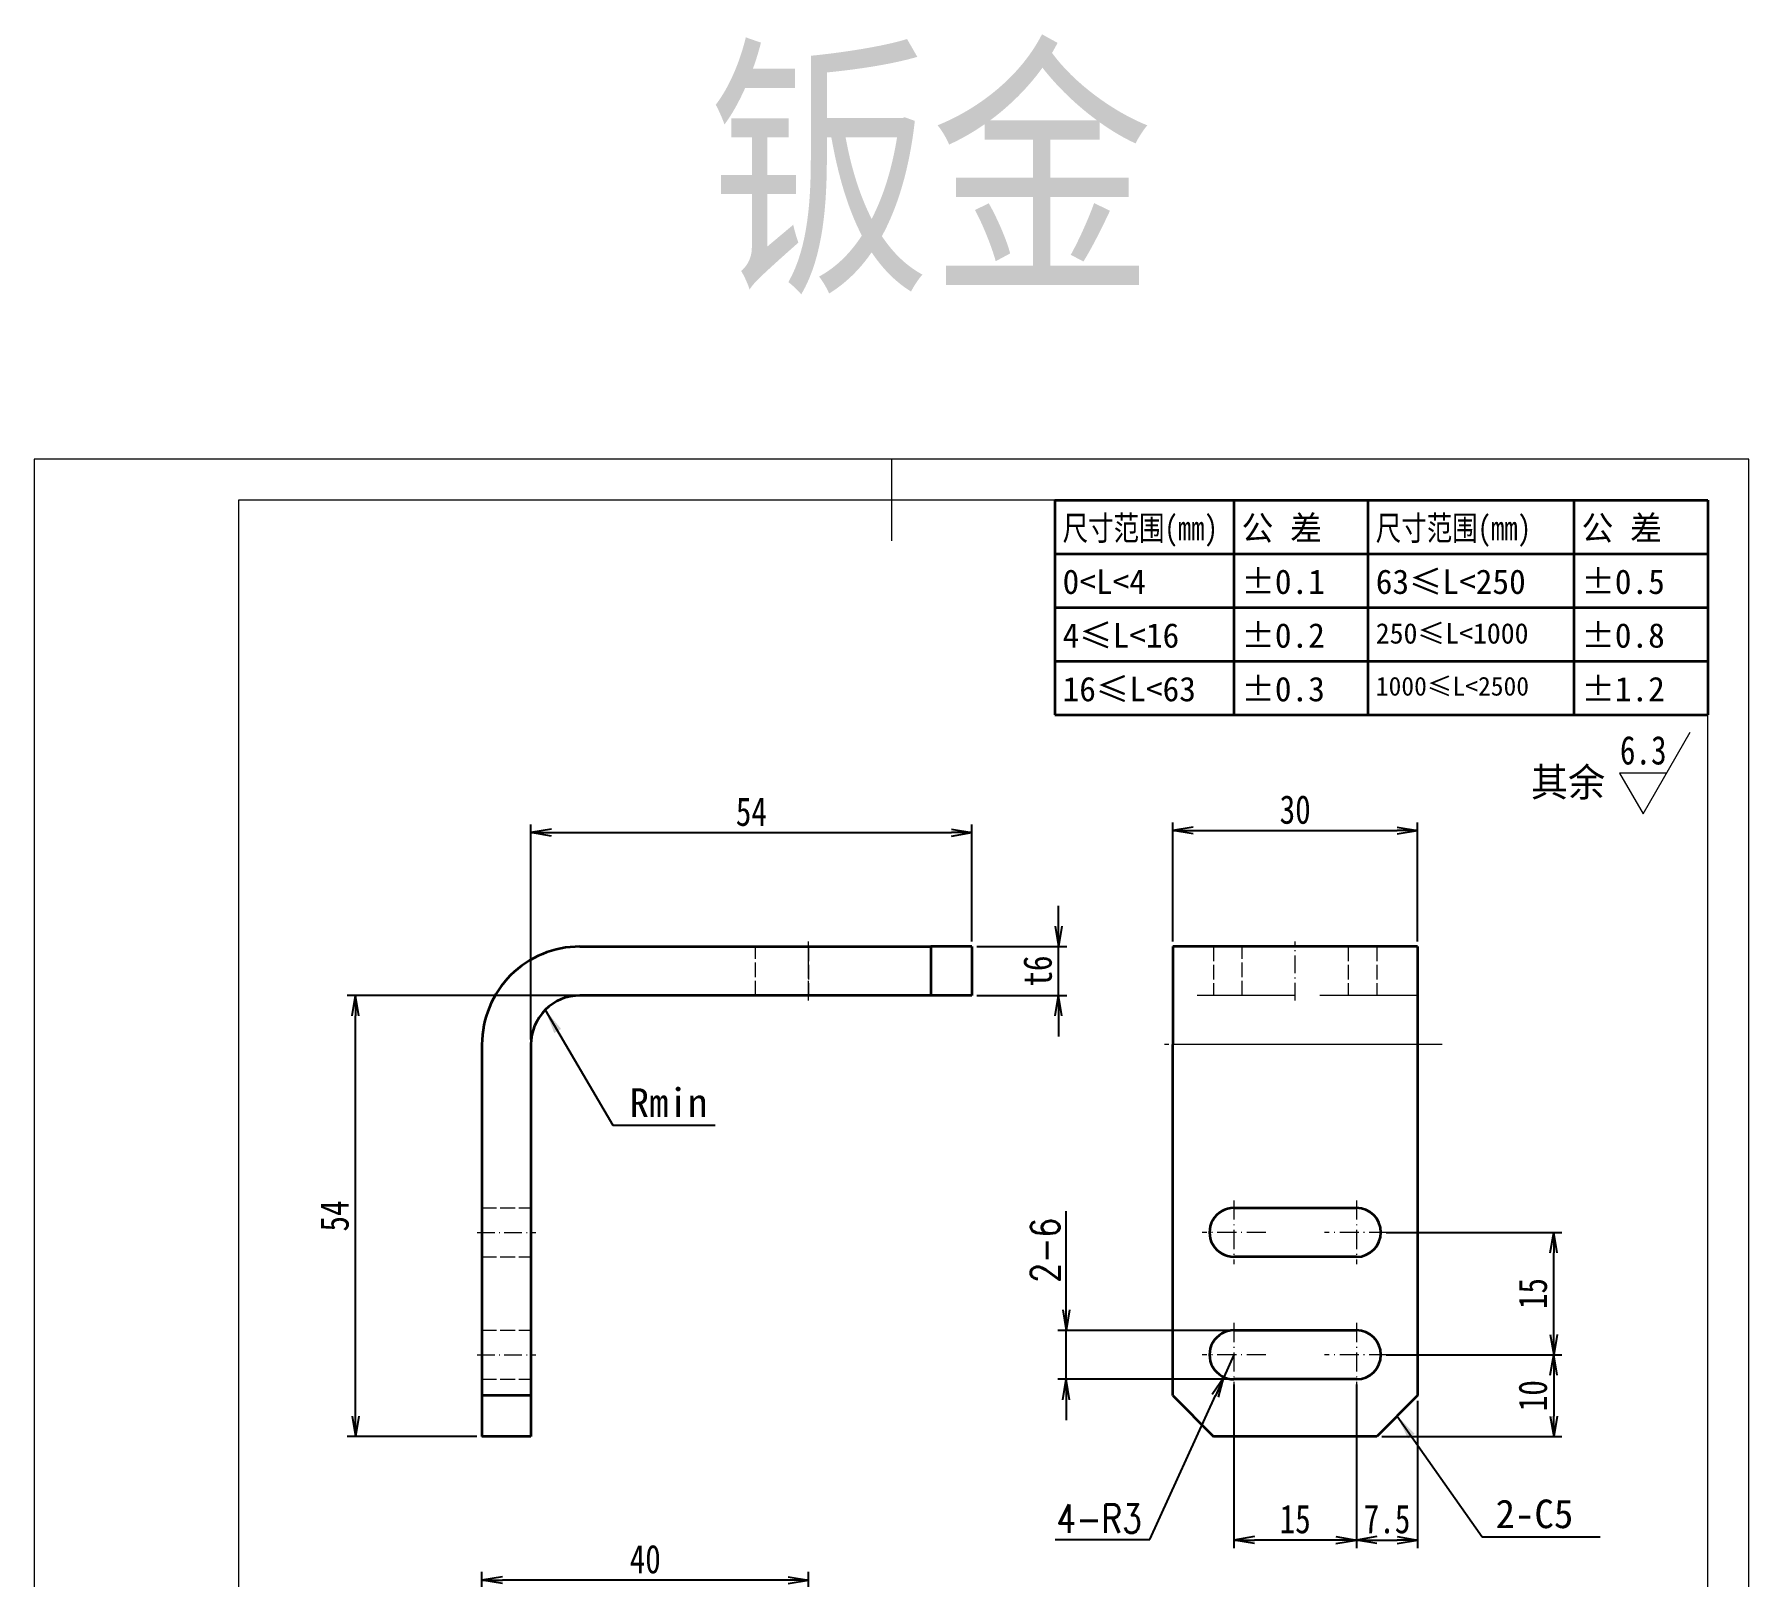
# Model space of a CAD drawing. Header units: millimetres. Extents: x -15766 to 80009, y -9701 to 15159.
# Drawn here: x -9168.5 to -8958.5, y 11294.3 to 11483.2 of the extents above; entities that cross this region are included whole.
import ezdxf
from ezdxf.enums import TextEntityAlignment as Align

# ---------------------------------------------------------------- set-up
doc = ezdxf.new("R2010")
doc.units = ezdxf.units.MM
for name, pattern in [('CENTER-HOKUTO_1', [16, 13, -1, 1, -1]), ('DASHDOT', [18.5, 12, -3, 0.5, -3]), ('DASHED', [15, 12, -3]), ('HIDDEN-HOKUTO_1', [2, 1, -1])]:
    doc.linetypes.add(name, pattern=pattern)
doc.layers.get('DEFPOINTS').update_dxf_attribs({"lineweight": 18})
for name, color, linetype, lineweight in [('AM_7', 2, 'CENTER-HOKUTO_1', 18), ('AM_HID', 1, 'HIDDEN-HOKUTO_1', 18), ('AM_VIS', 7, 'Continuous', 18), ('CDRAFT0', 7, 'Continuous', 18), ('DIM', 253, 'Continuous', 20), ('title_frame', 7, 'Continuous', 18), ('word_dim', 9, 'Continuous', 18), ('尺寸线层', 3, 'Continuous', 18), ('粗实线层', 7, 'Continuous', 35), ('粗实线层_1', 7, 'Continuous', 15)]:
    doc.layers.add(name, color=color, linetype=linetype, lineweight=lineweight)
doc.styles.add('DIM', font='', dxfattribs={"width": 0.8})
doc.styles.get('DIM').set_extended_font_data('NSimSun')
doc.dimstyles.new('1-1', dxfattribs={"dimtxt": 3.5, "dimasz": 3, "dimexe": 1, "dimexo": 0, "dimgap": 1, "dimtad": 1, "dimdsep": 46, "dimtxsty": 'DIM', "dimblk": '_CAXARROW', "dimcen": 0, "dimdle": 6, "dimclrd": 256, "dimclre": 256, "dimclrt": 3, "dimazin": 2, "dimtfac": 0.707107, "dimtmove": 0, "dimatfit": 3, "dimfxl": 0, "dimfrac": 2, "dimtolj": 1, "dimarcsym": 0})
doc.dimstyles.new('1-1$0', dxfattribs={"dimtxt": 3.5, "dimasz": 2.5, "dimexe": 1, "dimexo": 0.625, "dimgap": 0.8, "dimtad": 1, "dimdsep": 46, "dimtxsty": 'DIM', "dimblk": 'OPEN', "dimcen": 0, "dimdle": 5, "dimclrd": 256, "dimclre": 256, "dimclrt": 3, "dimazin": 3, "dimtfac": 0.5, "dimtmove": 0, "dimatfit": 3, "dimldrblk": 'OPEN', "dimfxl": 0, "dimtolj": 1, "dimarcsym": 0})
doc.dimstyles.new('1-1$4', dxfattribs={"dimtxt": 3.5, "dimasz": 2.5, "dimexe": 1, "dimexo": 0.625, "dimgap": 0.8, "dimtad": 1, "dimtih": 1, "dimtoh": 1, "dimzin": 12, "dimdsep": 46, "dimtxsty": 'DIM', "dimblk": 'OPEN', "dimcen": 0, "dimdle": 5, "dimclrd": 256, "dimclre": 256, "dimclrt": 3, "dimazin": 3, "dimtfac": 0.5, "dimtmove": 0, "dimatfit": 3, "dimldrblk": 'OPEN', "dimfxl": 0, "dimtolj": 1, "dimarcsym": 0})

# ---------------------------------------------------------------- blocks, each defined once
blk = doc.blocks.new('*X9')
at = {"layer": 'CDRAFT0'}
blk.add_line((210, 148.5), (200, 148.5), dxfattribs=at)
blk.add_lwpolyline([(0, 0), (210, 0), (210, 297), (0, 297), (0, 0)], dxfattribs=at)
at = {"layer": '粗实线层_1'}
for p, q in [((105, 297), (105, 287)), ((205, 292), (25, 292)), ((25, 292), (25, 5)), ((205, 5), (205, 292)), ((0, 139.83), (30, 139.83)), ((105, 0), (105, 10)), ((25, 5), (205, 5))]:
    blk.add_line(p, q, dxfattribs=at)
blk = doc.blocks.new('自由公差_1')
at = {"layer": '粗实线层'}
for p, q in [((-80, 0), (0, 0)), ((-80, 0), (-80, -26.3)), ((-58.08, 0), (-58.08, -26.3)), ((-41.64, 0), (-41.64, -26.3)), ((-16.44, 0), (-16.44, -26.3)), ((0, 0), (0, -26.3)), ((-80, -6.58), (0, -6.58)), ((-80, -13.15), (0, -13.15)), ((-80, -19.73), (0, -19.73)), ((-80, -26.3), (0, -26.3))]:
    blk.add_line(p, q, dxfattribs=at)
at = {"layer": '尺寸线层', "linetype": 'Continuous', "attachment_point": 1, "line_spacing_factor": 0.9}
for s, insert, char_height, width in [('{\\W0.8;尺寸范围(mm)}', (-79.04, -1.92), 3, 22.6032), ('公 差', (-57.12, -1.92), 3, 22.6032), ('{\\W0.8;尺寸范围(mm)}', (-40.68, -1.92), 3, 22.6032), ('公 差', (-15.48, -1.92), 3, 22.6032), ('%%P0.1', (-57.12, -8.49), 3, 12.7119), ('63≤L<250', (-40.68, -8.49), 3, 22.6032), ('%%P0.5', (-15.48, -8.49), 3, 12.5771), ('0<L<4', (-79.04, -8.49), 3, 22.6032), ('4≤L<16', (-79.04, -15.07), 3, 22.6032), ('%%P0.2', (-57.12, -15.07), 3, 12.4769), ('250≤L<1000', (-40.68, -15.07), 2.5, 22.6032), ('%%P0.8', (-15.48, -15.07), 3, 13.0759), ('16≤L<63', (-79.04, -21.64), 3, 22.6032), ('%%P0.3', (-57.12, -21.64), 3, 12.7119), ('1000≤L<2500', (-40.68, -21.64), 2.3, 22.6032), ('%%P1.2', (-15.48, -21.64), 3, 12.8764)]:
    blk.add_mtext(s, dxfattribs=dict(at, insert=insert, char_height=char_height, width=width))
blk = doc.blocks.new('_OPEN')
at = {"color": 0, "linetype": 'ByBlock', "lineweight": -2}
for p, q in [((-1, 0.166667), (0, 0)), ((-1, -0.166667), (0, 0)), ((0, 0), (-1, 0))]:
    blk.add_line(p, q, dxfattribs=at)
blk = doc.blocks.new('*D347')
at = {"layer": 'DEFPOINTS', "color": 0, "transparency": 16777216}
for p in [(-9053.68, 11385.38), (-9053.68, 11371.43), (-9107.68, 11359.43)]:
    blk.add_point(p, dxfattribs=at)
at = {"layer": 'word_dim', "linetype": 'Continuous', "lineweight": -2, "transparency": 16777216}
for p, q in [((-9107.68, 11360.06), (-9107.68, 11386.38)), ((-9053.68, 11372.06), (-9053.68, 11386.38)), ((-9105.18, 11385.38), (-9056.18, 11385.38))]:
    blk.add_line(p, q, dxfattribs=at)
at = {"layer": 'word_dim', "lineweight": -2, "transparency": 16777216, "xscale": 2.5, "yscale": 2.5, "zscale": 2.5, "rotation": 180}
blk.add_blockref('_OPEN', (-9107.68, 11385.38), dxfattribs=at)
at = {"layer": 'word_dim', "lineweight": -2, "transparency": 16777216, "xscale": 2.5, "yscale": 2.5, "zscale": 2.5}
blk.add_blockref('_OPEN', (-9053.68, 11385.38), dxfattribs=at)
at = {"layer": 'word_dim', "color": 3, "transparency": 16777216, "insert": (-9080.68, 11387.93), "char_height": 3.5, "attachment_point": 5, "style": 'DIM'}
blk.add_mtext('\\A1;54', dxfattribs=at)
blk = doc.blocks.new('*D348')
at = {"layer": 'DEFPOINTS', "color": 0, "transparency": 16777216}
for p in [(-9129.18, 11365.43), (-9101.68, 11365.43), (-9113.68, 11311.43)]:
    blk.add_point(p, dxfattribs=at)
at = {"layer": 'word_dim', "linetype": 'Continuous', "lineweight": -2, "transparency": 16777216}
for p, q in [((-9102.31, 11365.43), (-9130.18, 11365.43)), ((-9129.18, 11313.93), (-9129.18, 11362.93)), ((-9114.31, 11311.43), (-9130.18, 11311.43))]:
    blk.add_line(p, q, dxfattribs=at)
at = {"layer": 'word_dim', "lineweight": -2, "transparency": 16777216, "xscale": 2.5, "yscale": 2.5, "zscale": 2.5}
for p, rotation in [((-9129.18, 11365.43), 90), ((-9129.18, 11311.43), 270)]:
    blk.add_blockref('_OPEN', p, dxfattribs=dict(at, rotation=rotation))
at = {"layer": 'word_dim', "color": 3, "transparency": 16777216, "insert": (-9131.73, 11338.43), "char_height": 3.5, "attachment_point": 5, "rotation": 90, "style": 'DIM'}
blk.add_mtext('\\A1;54', dxfattribs=at)
blk = doc.blocks.new('*D349')
at = {"layer": 'DEFPOINTS', "color": 0, "transparency": 16777216}
for p in [(-9053.68, 11371.43), (-9043.06, 11371.43), (-9053.68, 11365.43)]:
    blk.add_point(p, dxfattribs=at)
at = {"layer": 'word_dim', "linetype": 'Continuous', "lineweight": -2, "transparency": 16777216}
for p, q in [((-9043.06, 11373.93), (-9043.06, 11376.43)), ((-9053.06, 11371.43), (-9042.06, 11371.43)), ((-9043.06, 11365.43), (-9043.06, 11371.43)), ((-9053.06, 11365.43), (-9042.06, 11365.43)), ((-9043.06, 11362.93), (-9043.06, 11360.43))]:
    blk.add_line(p, q, dxfattribs=at)
at = {"layer": 'word_dim', "lineweight": -2, "transparency": 16777216, "xscale": 2.5, "yscale": 2.5, "zscale": 2.5}
for p, rotation in [((-9043.06, 11371.43), 270), ((-9043.06, 11365.43), 90)]:
    blk.add_blockref('_OPEN', p, dxfattribs=dict(at, rotation=rotation))
at = {"layer": 'word_dim', "color": 3, "transparency": 16777216, "insert": (-9045.61, 11368.43), "char_height": 3.5, "attachment_point": 5, "rotation": 90, "style": 'DIM'}
blk.add_mtext('\\A1;t6', dxfattribs=at)
blk = doc.blocks.new('_CAXARROW')
blk.add_hatch(color=0).paths.add_polyline_path([(0, 0), (-1, 0.125), (-1, -0.125)], flags=0)
blk = doc.blocks.new('*D350')
at = {"layer": 'DEFPOINTS', "color": 0, "transparency": 16777216}
for p in [(-8999.07, 11385.64), (-9029.07, 11371.43), (-8999.07, 11371.43)]:
    blk.add_point(p, dxfattribs=at)
at = {"layer": 'word_dim', "linetype": 'Continuous', "lineweight": -2, "transparency": 16777216}
for p, q in [((-9029.07, 11372.06), (-9029.07, 11386.64)), ((-8999.07, 11372.06), (-8999.07, 11386.64)), ((-9026.57, 11385.64), (-9001.57, 11385.64))]:
    blk.add_line(p, q, dxfattribs=at)
at = {"layer": 'word_dim', "lineweight": -2, "transparency": 16777216, "xscale": 2.5, "yscale": 2.5, "zscale": 2.5, "rotation": 180}
blk.add_blockref('_OPEN', (-9029.07, 11385.64), dxfattribs=at)
at = {"layer": 'word_dim', "lineweight": -2, "transparency": 16777216, "xscale": 2.5, "yscale": 2.5, "zscale": 2.5}
blk.add_blockref('_OPEN', (-8999.07, 11385.64), dxfattribs=at)
at = {"layer": 'word_dim', "color": 3, "transparency": 16777216, "insert": (-9014.07, 11388.19), "char_height": 3.5, "attachment_point": 5, "style": 'DIM'}
blk.add_mtext('\\A1;30', dxfattribs=at)
blk = doc.blocks.new('*D351')
at = {"layer": 'DEFPOINTS', "color": 0, "transparency": 16777216}
for p in [(-9003.57, 11321.43), (-9004.07, 11311.43), (-8982.4, 11311.43)]:
    blk.add_point(p, dxfattribs=at)
at = {"layer": 'word_dim', "linetype": 'Continuous', "lineweight": -2, "transparency": 16777216}
for p, q in [((-9002.94, 11321.43), (-8981.4, 11321.43)), ((-8982.4, 11318.93), (-8982.4, 11313.93)), ((-9003.44, 11311.43), (-8981.4, 11311.43))]:
    blk.add_line(p, q, dxfattribs=at)
at = {"layer": 'word_dim', "lineweight": -2, "transparency": 16777216, "xscale": 2.5, "yscale": 2.5, "zscale": 2.5}
for p, rotation in [((-8982.4, 11321.43), 90), ((-8982.4, 11311.43), 270)]:
    blk.add_blockref('_OPEN', p, dxfattribs=dict(at, rotation=rotation))
at = {"layer": 'word_dim', "color": 3, "transparency": 16777216, "insert": (-8984.95, 11316.43), "char_height": 3.5, "attachment_point": 5, "rotation": 90, "style": 'DIM'}
blk.add_mtext('\\A1;10', dxfattribs=at)
blk = doc.blocks.new('*D352')
at = {"layer": 'DEFPOINTS', "color": 0, "transparency": 16777216}
for p in [(-9006.57, 11318.43), (-8999.07, 11316.43), (-8999.07, 11298.75)]:
    blk.add_point(p, dxfattribs=at)
at = {"layer": 'word_dim', "linetype": 'Continuous', "lineweight": -2, "transparency": 16777216}
for p, q in [((-9006.57, 11317.81), (-9006.57, 11297.75)), ((-8999.07, 11315.81), (-8999.07, 11297.75)), ((-9004.07, 11298.75), (-9001.57, 11298.75))]:
    blk.add_line(p, q, dxfattribs=at)
at = {"layer": 'word_dim', "lineweight": -2, "transparency": 16777216, "xscale": 2.5, "yscale": 2.5, "zscale": 2.5, "rotation": 180}
blk.add_blockref('_OPEN', (-9006.57, 11298.75), dxfattribs=at)
at = {"layer": 'word_dim', "lineweight": -2, "transparency": 16777216, "xscale": 2.5, "yscale": 2.5, "zscale": 2.5}
blk.add_blockref('_OPEN', (-8999.07, 11298.75), dxfattribs=at)
at = {"layer": 'word_dim', "color": 3, "transparency": 16777216, "insert": (-9002.82, 11301.3), "char_height": 3.5, "attachment_point": 5, "style": 'DIM'}
blk.add_mtext('\\A1;7.5', dxfattribs=at)
blk = doc.blocks.new('*D353')
at = {"layer": 'DEFPOINTS', "color": 0, "transparency": 16777216}
for p in [(-9021.57, 11318.43), (-9006.57, 11318.43), (-9021.57, 11298.75)]:
    blk.add_point(p, dxfattribs=at)
at = {"layer": 'word_dim', "linetype": 'Continuous', "lineweight": -2, "transparency": 16777216}
for p, q in [((-9021.57, 11317.81), (-9021.57, 11297.75)), ((-9006.57, 11317.81), (-9006.57, 11297.75)), ((-9009.07, 11298.75), (-9019.07, 11298.75))]:
    blk.add_line(p, q, dxfattribs=at)
at = {"layer": 'word_dim', "lineweight": -2, "transparency": 16777216, "xscale": 2.5, "yscale": 2.5, "zscale": 2.5, "rotation": 180}
blk.add_blockref('_OPEN', (-9021.57, 11298.75), dxfattribs=at)
at = {"layer": 'word_dim', "lineweight": -2, "transparency": 16777216, "xscale": 2.5, "yscale": 2.5, "zscale": 2.5}
blk.add_blockref('_OPEN', (-9006.57, 11298.75), dxfattribs=at)
at = {"layer": 'word_dim', "color": 3, "transparency": 16777216, "insert": (-9014.07, 11301.3), "char_height": 3.5, "attachment_point": 5, "style": 'DIM'}
blk.add_mtext('\\A1;15', dxfattribs=at)
blk = doc.blocks.new('*D354')
at = {"layer": 'DEFPOINTS', "color": 0, "transparency": 16777216}
for p in [(-9003.57, 11336.43), (-8982.4, 11336.43), (-9003.57, 11321.43)]:
    blk.add_point(p, dxfattribs=at)
at = {"layer": 'word_dim', "linetype": 'Continuous', "lineweight": -2, "transparency": 16777216}
for p, q in [((-9002.94, 11336.43), (-8981.4, 11336.43)), ((-8982.4, 11323.93), (-8982.4, 11333.93)), ((-9002.94, 11321.43), (-8981.4, 11321.43))]:
    blk.add_line(p, q, dxfattribs=at)
at = {"layer": 'word_dim', "lineweight": -2, "transparency": 16777216, "xscale": 2.5, "yscale": 2.5, "zscale": 2.5}
for p, rotation in [((-8982.4, 11336.43), 90), ((-8982.4, 11321.43), 270)]:
    blk.add_blockref('_OPEN', p, dxfattribs=dict(at, rotation=rotation))
at = {"layer": 'word_dim', "color": 3, "transparency": 16777216, "insert": (-8984.95, 11328.93), "char_height": 3.5, "attachment_point": 5, "rotation": 90, "style": 'DIM'}
blk.add_mtext('\\A1;15', dxfattribs=at)
blk = doc.blocks.new('*D355')
at = {"layer": 'DEFPOINTS', "color": 0, "transparency": 16777216}
for p in [(-9042.13, 11324.43), (-9021.57, 11324.43), (-9021.57, 11318.43)]:
    blk.add_point(p, dxfattribs=at)
at = {"layer": 'word_dim', "linetype": 'Continuous', "lineweight": -2, "transparency": 16777216}
for p, q in [((-9042.13, 11326.93), (-9042.13, 11339.03)), ((-9022.19, 11324.43), (-9043.13, 11324.43)), ((-9042.13, 11318.43), (-9042.13, 11324.43)), ((-9022.19, 11318.43), (-9043.13, 11318.43)), ((-9042.13, 11315.93), (-9042.13, 11313.43))]:
    blk.add_line(p, q, dxfattribs=at)
at = {"layer": 'word_dim', "lineweight": -2, "transparency": 16777216, "xscale": 2.5, "yscale": 2.5, "zscale": 2.5}
for p, rotation in [((-9042.13, 11324.43), 270), ((-9042.13, 11318.43), 90)]:
    blk.add_blockref('_OPEN', p, dxfattribs=dict(at, rotation=rotation))
at = {"layer": 'word_dim', "color": 3, "transparency": 16777216, "insert": (-9044.68, 11334.23), "char_height": 3.5, "attachment_point": 5, "rotation": 90, "style": 'DIM'}
blk.add_mtext('\\A1;{\\Fromans,bigfont|c134;2-6}', dxfattribs=at)
blk = doc.blocks.new('*D356')
at = {"layer": 'DEFPOINTS', "color": 0, "transparency": 16777216}
for p in [(-9021.57, 11321.43), (-9022.81, 11318.7)]:
    blk.add_point(p, dxfattribs=at)
at = {"layer": 'word_dim', "linetype": 'Continuous', "lineweight": -2, "transparency": 16777216}
for p, q in [((-9021.57, 11321.43), (-9022.81, 11318.7)), ((-9031.88, 11298.82), (-9023.85, 11316.43)), ((-9043.48, 11298.82), (-9031.88, 11298.82))]:
    blk.add_line(p, q, dxfattribs=at)
at = {"layer": 'word_dim', "lineweight": -2, "transparency": 16777216, "xscale": 2.5, "yscale": 2.5, "zscale": 2.5, "rotation": 65.4839233247021}
blk.add_blockref('_OPEN', (-9022.81, 11318.7), dxfattribs=at)
at = {"layer": 'word_dim', "color": 3, "transparency": 16777216, "insert": (-9038.08, 11301.37), "char_height": 3.5, "attachment_point": 5, "style": 'DIM'}
blk.add_mtext('\\A1;{\\Fromans,bigfont|c134;4-R3}', dxfattribs=at)
blk = doc.blocks.new('*D359')
at = {"layer": 'DEFPOINTS', "color": 0, "transparency": 16777216}
for p in [(-9113.68, 11293.84), (-9113.68, 11283.12), (-9073.68, 11274.62)]:
    blk.add_point(p, dxfattribs=at)
at = {"layer": 'word_dim', "linetype": 'Continuous', "lineweight": -2, "transparency": 16777216}
for p, q in [((-9113.68, 11283.74), (-9113.68, 11294.84)), ((-9076.18, 11293.84), (-9111.18, 11293.84)), ((-9073.68, 11275.24), (-9073.68, 11294.84))]:
    blk.add_line(p, q, dxfattribs=at)
at = {"layer": 'word_dim', "lineweight": -2, "transparency": 16777216, "xscale": 2.5, "yscale": 2.5, "zscale": 2.5, "rotation": 180}
blk.add_blockref('_OPEN', (-9113.68, 11293.84), dxfattribs=at)
at = {"layer": 'word_dim', "lineweight": -2, "transparency": 16777216, "xscale": 2.5, "yscale": 2.5, "zscale": 2.5}
blk.add_blockref('_OPEN', (-9073.68, 11293.84), dxfattribs=at)
at = {"layer": 'word_dim', "color": 3, "transparency": 16777216, "insert": (-9093.68, 11296.39), "char_height": 3.5, "attachment_point": 5, "style": 'DIM'}
blk.add_mtext('\\A1;40', dxfattribs=at)

msp = doc.modelspace()

# ---------------------------------------------------------------- linework, layer by layer
at = {"layer": 'AM_7', "linetype": 'DASHDOT', "lineweight": 13, "ltscale": 0.180002}
for p, q in [((-9073.68434, 11364.8306), (-9073.68434, 11372.03067)), ((-9014.06744, 11364.8306), (-9014.06744, 11372.03067))]:
    msp.add_line(p, q, dxfattribs=at)
at = {"layer": 'AM_7', "linetype": 'DASHDOT', "lineweight": 13}
msp.add_line((-8996.06647, 11359.43069), (-9032.06744, 11359.43069), dxfattribs=at)
at = {"layer": 'AM_7', "linetype": 'DASHDOT', "lineweight": 13, "ltscale": 0.195001}
for p, q in [((-9021.56744, 11340.33072), (-9021.56744, 11332.53067)), ((-9006.56744, 11340.33072), (-9006.56744, 11332.53067)), ((-9021.56744, 11325.33072), (-9021.56744, 11317.53067)), ((-9006.56744, 11325.33072), (-9006.56744, 11317.53067))]:
    msp.add_line(p, q, dxfattribs=at)
at = {"layer": 'AM_7', "linetype": 'DASHDOT', "lineweight": 13, "ltscale": 0.180005}
for p, q in [((-9114.28493, 11336.43069), (-9107.08473, 11336.43069)), ((-9114.28493, 11321.43069), (-9107.08473, 11321.43069))]:
    msp.add_line(p, q, dxfattribs=at)
at = {"layer": 'AM_7', "linetype": 'DASHDOT', "lineweight": 13, "ltscale": 0.194995}
for p, q in [((-9017.66705, 11336.43069), (-9025.46686, 11336.43069)), ((-9002.66705, 11336.43069), (-9010.46686, 11336.43069)), ((-9017.66705, 11321.43069), (-9025.46686, 11321.43069)), ((-9002.66705, 11321.43069), (-9010.46686, 11321.43069))]:
    msp.add_line(p, q, dxfattribs=at)
at = {"layer": 'AM_HID', "linetype": 'DASHED', "lineweight": 13, "ltscale": 0.15}
for p, q in [((-9080.18434, 11365.43069), (-9080.18434, 11371.43069)), ((-9073.68434, 11365.43069), (-9073.68434, 11371.43069)), ((-9073.68434, 11371.43069), (-9073.68434, 11365.43069)), ((-9058.68434, 11371.43069), (-9058.68434, 11365.43069)), ((-9024.06744, 11371.43057), (-9024.06744, 11365.43057)), ((-9020.56744, 11365.43069), (-9020.56744, 11371.43069)), ((-9007.56744, 11371.43069), (-9007.56744, 11365.43069)), ((-9004.06744, 11371.43057), (-9004.06744, 11365.43057)), ((-9113.68434, 11339.43069), (-9107.68434, 11339.43069)), ((-9113.68434, 11333.43069), (-9107.68434, 11333.43069)), ((-9113.68434, 11324.43069), (-9107.68434, 11324.43069)), ((-9113.68434, 11318.43069), (-9107.68434, 11318.43069)), ((-9107.68434, 11316.43069), (-9113.68434, 11316.43069))]:
    msp.add_line(p, q, dxfattribs=at)
at = {"layer": 'AM_HID', "linetype": 'DASHED', "lineweight": 13}
for p, q in [((-8999.06744, 11365.43069), (-9029.06744, 11365.43069)), ((-8999.06744, 11359.43069), (-9029.06744, 11359.43069))]:
    msp.add_line(p, q, dxfattribs=at)
at = {"layer": 'AM_VIS', "lineweight": 35}
for p, q in [((-9101.68434, 11371.43069), (-9058.68434, 11371.43069)), ((-9058.68434, 11371.43069), (-9058.68434, 11365.43069)), ((-9053.68434, 11371.43057), (-9058.68434, 11371.43069)), ((-9053.68434, 11371.43057), (-9053.68434, 11365.43057)), ((-9029.06744, 11371.43069), (-9029.06744, 11359.43069)), ((-8999.06744, 11371.43069), (-9029.06744, 11371.43069)), ((-8999.06744, 11371.43069), (-8999.06744, 11359.43069)), ((-9058.68434, 11365.43069), (-9101.68434, 11365.43069)), ((-9053.68434, 11365.43057), (-9058.68434, 11365.43069)), ((-9113.68434, 11359.43069), (-9113.68434, 11316.43069)), ((-9107.68434, 11359.43069), (-9107.68434, 11316.43069)), ((-9029.06744, 11316.43069), (-9029.06744, 11359.43069)), ((-8999.06744, 11359.43069), (-8999.06744, 11316.43069)), ((-9021.56744, 11339.43069), (-9006.56744, 11339.43069)), ((-9006.56744, 11333.43069), (-9021.56744, 11333.43069)), ((-9021.56744, 11324.43069), (-9006.56744, 11324.43069)), ((-9006.56744, 11318.43069), (-9021.56744, 11318.43069)), ((-9107.68434, 11316.43069), (-9113.68434, 11316.43069)), ((-9113.68434, 11316.43069), (-9113.68434, 11311.43069)), ((-9107.68434, 11316.43069), (-9107.68434, 11311.43069)), ((-9029.06744, 11316.43069), (-9024.06744, 11311.43069)), ((-8999.06744, 11316.43069), (-9004.06744, 11311.43069)), ((-9107.68434, 11311.43069), (-9113.68434, 11311.43069)), ((-9004.06744, 11311.43069), (-9024.06744, 11311.43069))]:
    msp.add_line(p, q, dxfattribs=at)
at = {"layer": 'AM_VIS', "lineweight": 13}
msp.add_line((-8999.06744, 11359.43069), (-9029.06744, 11359.43069), dxfattribs=at)
at = {"layer": 'AM_VIS', "lineweight": 35}
for centre, radius, start, end in [((-9101.68434, 11359.43069), 12, 89.999934, 179.999937), ((-9101.68434, 11359.43069), 6, 89.999934, 179.999937), ((-9021.56744, 11336.43069), 3, 89.999989, 269.999997), ((-9006.56744, 11336.43069), 3, 269.999997, 89.999996), ((-9021.56744, 11321.43069), 3, 89.999989, 269.999997), ((-9006.56744, 11321.43069), 3, 269.999997, 89.999996)]:
    msp.add_arc(centre, radius, start, end, dxfattribs=at)
at = {"layer": 'DIM'}
for p, q in [((-8971.46176, 11387.67681), (-8965.68826, 11397.67681)), ((-8968.57501, 11392.67681), (-8974.34851, 11392.67681)), ((-8974.34851, 11392.67681), (-8971.46176, 11387.67681))]:
    msp.add_line(p, q, dxfattribs=at)

# ---------------------------------------------------------------- block references
at = {"layer": 'AM_VIS'}
msp.add_blockref('*X9', (-9168.51688, 11134.10436), dxfattribs=at)
at = {"layer": 'title_frame'}
msp.add_blockref('自由公差_1', (-8963.51688, 11426.10436), dxfattribs=at)

# ---------------------------------------------------------------- texts
at = {"layer": 'DIM', "insert": (-9085.97153, 11479.20019), "char_height": 25, "width": 104.980501, "attachment_point": 1, "style": 'DIM'}
msp.add_mtext('{\\C3;钣金}', dxfattribs=at)
at = {"layer": 'DIM', "color": 2, "style": 'DIM', "width": 0.8}
msp.add_attdef('6.3', text='0.0', height=3.5, dxfattribs=at).set_placement((-8968.57501, 11392.67681), align=Align.BOTTOM_RIGHT)
at = {"layer": 'word_dim', "linetype": 'Continuous', "insert": (-8985.20173, 11393.3042), "char_height": 3.5, "width": 10.860604, "attachment_point": 1}
msp.add_mtext('{\\C3;其余}', dxfattribs=at)
at = {"layer": 'word_dim', "color": 3, "char_height": 3.5, "attachment_point": 7}
for s, insert in [('\\A1;Rmin', (-9095.60364, 11350.57336)), ('\\A1;2-C5', (-8989.52644, 11300.14758))]:
    msp.add_mtext(s, dxfattribs=dict(at, insert=insert))

# ---------------------------------------------------------------- dimensions: what is measured, and where the dimension line sits
at = {"layer": 'word_dim'}
for base, p1, p2, picture, middle in [((-8999.06744, 11385.63826), (-9029.06744, 11371.43069), (-8999.06744, 11371.43069), '*D350', (-9014.06744, 11388.18826)), ((-9053.68434, 11385.37706), (-9107.68434, 11359.43071), (-9053.68434, 11371.43057), '*D347', (-9080.68434, 11387.92706)), ((-9021.56744, 11298.74863), (-9006.56744, 11318.43069), (-9021.56744, 11318.43069), '*D353', (-9014.06744, 11301.29863)), ((-8999.06744, 11298.74863), (-9006.56744, 11318.43069), (-8999.06744, 11316.43069), '*D352', (-9002.81744, 11301.29863)), ((-9113.68434, 11293.84061), (-9073.68434, 11274.61598), (-9113.68434, 11283.11598), '*D359', (-9093.68434, 11296.39061))]:
    dim = msp.add_linear_dim(base=base, p1=p1, p2=p2, dimstyle='1-1$0', dxfattribs=at)
    dim.commit()
    dim.dimension.update_dxf_attribs({"geometry": picture, "text_midpoint": middle})
dim = msp.add_linear_dim(base=(-9043.05959, 11371.43057), p1=(-9053.68434, 11365.43057), p2=(-9053.6842, 11371.43057), angle=90, dimstyle='1-1$0', override={"dimpost": 't<>'}, dxfattribs=at)
dim.commit()
dim.dimension.update_dxf_attribs({"geometry": '*D349', "text_midpoint": (-9045.60959, 11368.43057)})
for base, p1, p2, picture, middle in [((-9129.1752, 11365.43069), (-9113.68434, 11311.43069), (-9101.68434, 11365.43069), '*D348', (-9131.7252, 11338.43069)), ((-8982.40092, 11336.43069), (-9003.56744, 11321.43069), (-9003.56744, 11336.43069), '*D354', (-8984.95092, 11328.93069)), ((-8982.40092, 11311.43069), (-9003.56744, 11321.43069), (-9004.06744, 11311.43069), '*D351', (-8984.95092, 11316.43069))]:
    dim = msp.add_linear_dim(base=base, p1=p1, p2=p2, angle=90, dimstyle='1-1$0', dxfattribs=at)
    dim.commit()
    dim.dimension.update_dxf_attribs({"geometry": picture, "text_midpoint": middle})
dim = msp.add_linear_dim(base=(-9042.13412, 11324.43069), p1=(-9021.56744, 11318.43069), p2=(-9021.56744, 11324.43069), angle=90, text='{\\Fromans,bigfont|c134;2-<>}', dimstyle='1-1$0', dxfattribs=at)
dim.commit()
dim.dimension.update_dxf_attribs({"geometry": '*D355', "text_midpoint": (-9044.68412, 11334.23069)})
dim = msp.add_radius_dim(center=(-9021.56744, 11321.43069), mpoint=(-9022.81229, 11318.70116), text='{\\Fromans,bigfont|c134;4-<>}', dimstyle='1-1$4', dxfattribs=at)
dim.commit()
dim.dimension.update_dxf_attribs({"geometry": '*D356', "text_midpoint": (-9038.07834, 11298.82231), "dimtype": 164})

# ---------------------------------------------------------------- leaders
at = {"layer": 'word_dim', "annotation_type": 0, "has_hookline": 1, "hookline_direction": 0}
for points, text_width in [([(-9105.92698, 11363.67334), (-9097.63475, 11349.57336), (-9096.60364, 11349.57336)], 10.5), ([(-9001.56744, 11313.93069), (-8991.1744, 11299.14758), (-8990.52644, 11299.14758)], 12.83333)]:
    msp.add_leader(points, dimstyle='1-1', override={"dimgap": 1, "dimtad": 1}, dxfattribs=dict(at, text_width=text_width))

doc.saveas('drawing.dxf')
